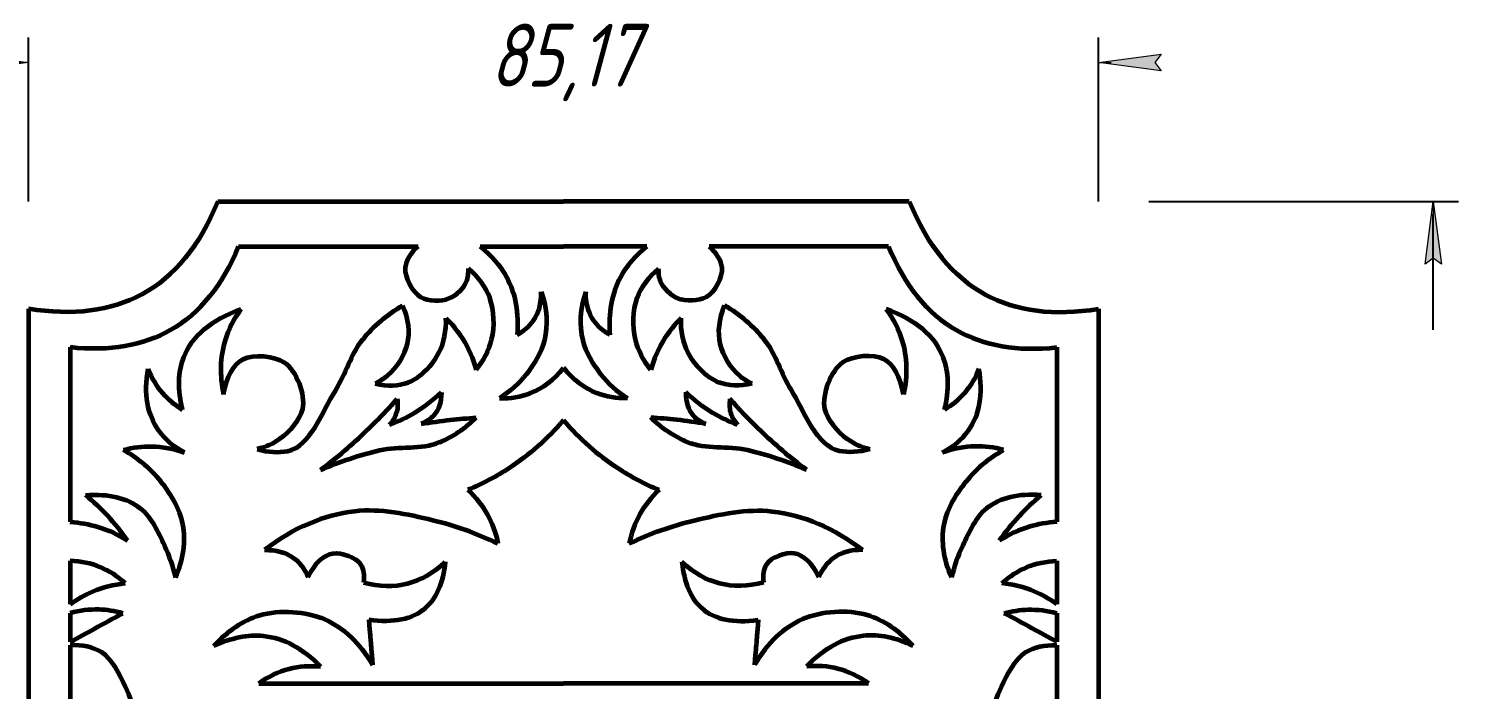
# Model space of a CAD drawing. Header units: millimetres. Extents: x -307 to 244, y -161 to 331.
# Drawn here: x 130.3 to 244.1, y 146.9 to 199.5 of the extents above; entities that cross this region are included whole.
import ezdxf

# ---------------------------------------------------------------- set-up
doc = ezdxf.new("R2010")
doc.units = ezdxf.units.MM
doc.linetypes.add('K5LT32772', pattern=[0])
doc.linetypes.add('K5LT_THIN', pattern=[0])
doc.styles.add('KDIMTEXTSTYLE', font='GOST_AU.SHX', dxfattribs={"width": 0.96, "oblique": 15, "height": 5})
doc.dimstyles.new('KDIMSTYLE (1.00)', dxfattribs={"dimtxt": 5, "dimasz": 1, "dimexe": 2, "dimexo": 0, "dimgap": 1, "dimtad": 1, "dimtxsty": 'KDIMTEXTSTYLE', "dimsah": 1, "dimcen": 0, "dimdle": 1, "dimadec": 0, "dimazin": 0, "dimtfac": 0.667, "dimtmove": 0, "dimatfit": 3, "dimfxl": 1, "dimtvp": 1, "dimtolj": 1, "dimtzin": 0, "dimarcsym": 0})

# ---------------------------------------------------------------- blocks, each defined once
blk = doc.blocks.new('KDIMARROW_01')
blk.add_hatch(color=0).paths.add_polyline_path([(0, 0), (-5, 0.658262491226197), (-4.5, 6e-16), (-5, -0.6582624912261956)])
at = {"color": 0, "linetype": 'K5LT_THIN', "lineweight": 18}
for p, q in [((-4.5, 6e-16), (-5, 0.658262491226197)), ((-5, 0.658262491226197), (0, 0)), ((0, 0), (-5, -0.6582624912261956)), ((-5, -0.6582624912261956), (-4.5, 6e-16)), ((0, 0), (-1, 0))]:
    blk.add_line(p, q, dxfattribs=at)

msp = doc.modelspace()

# ---------------------------------------------------------------- linework, layer by layer
at = {"color": 30, "linetype": 'K5LT32772', "lineweight": 60, "true_color": 0xff8000}
for p, q in [((145.3195852789051, 185.7170742308433), (172.8478310654375, 185.7170742308433)), ((200.3760768519698, 185.7170742308433), (172.8478310654375, 185.7170742308433)), ((146.9783346937519, 182.144383183481), (161.2645748808619, 182.144383183481)), ((166.2103692557327, 182.144383183481), (172.8478310654375, 182.144383183481)), ((179.4852928751423, 182.144383183481), (172.8478310654375, 182.144383183481)), ((198.717327437123, 182.144383183481), (184.4310872500131, 182.144383183481)), ((130.2632444364497, 177.1681349389407), (130.2632444364497, 115.5041597302461)), ((215.4324176944253, 177.1681349389407), (215.4324176944252, 115.5041597302461)), ((133.5807432661432, 174.1058283269158), (133.5807432661432, 160.1998988593909)), ((212.1149188647317, 174.1058283269158), (212.1149188647317, 160.1998988593909)), ((133.5807432661432, 157.0962799955714), (133.5807432661432, 153.6509219527945)), ((212.1149188647317, 157.0962799955713), (212.1149188647317, 153.6509219527945)), ((133.5807432661432, 152.9296603017862), (133.5807432661432, 150.639588059617)), ((212.1149188647317, 152.9296603017862), (212.1149188647317, 150.639588059617)), ((133.5807432661432, 150.3830161085669), (133.5807432661432, 121.3481094246385)), ((212.1149188647317, 150.3830161085669), (212.1149188647317, 121.3481094246385)), ((148.5789093826995, 147.3460921449863), (172.8478310654374, 147.3460921449863)), ((197.1167527481754, 147.3460921449863), (172.8478310654374, 147.3460921449863))]:
    msp.add_line(p, q, dxfattribs=at)
for points, knots in [([(145.3195852789051, 185.7170742308433), (143.8911728164827, 182.1970227456989), (141.8771374355712, 179.7324347145801), (139.2774791361709, 178.3233101374869), (136.8032218470892, 176.9821582034419), (133.7984769471822, 176.5970998039265), (130.2632444364497, 177.1681349389407)], [0, 0, 0, 0, 1, 1, 1, 2, 2, 2, 2]), ([(200.3760768519698, 185.7170742308433), (201.8044893143924, 182.1970227456988), (203.8185246953038, 179.73243471458), (206.418182994704, 178.3233101374869), (208.8924402837857, 176.9821582034419), (211.8971851836928, 176.5970998039265), (215.4324176944253, 177.1681349389407)], [0, 0, 0, 0, 1, 1, 1, 2, 2, 2, 2]), ([(146.9783346937519, 182.144383183481), (145.7009462138822, 179.0358421159868), (143.9019338442355, 176.8169948140337), (141.5812975848115, 175.4878412776215), (139.3826648093617, 174.2285657160623), (136.7158133698057, 173.7678947324937), (133.5807432661432, 174.1058283269158)], [0, 0, 0, 0, 1, 1, 1, 2, 2, 2, 2]), ([(161.2645748808619, 182.144383183481), (160.6530641127749, 181.5910803843952), (160.3151014971587, 181.0298995259254), (160.2506870340133, 180.4608406080715), (160.1636732997386, 179.6921321682748), (160.8209533048029, 178.4938475836783), (161.4871356277311, 178.1115882800079), (162.0585755310662, 177.7836927294652), (163.1218140862358, 177.7382049458555), (163.7622010401716, 178.0126723925105), (164.2982128097279, 178.2424050266045), (164.9033880649453, 178.7843389202885), (165.1222944932611, 179.3480368737256), (165.2427883738698, 179.6583162676357), (165.2922463176185, 180.0045218738767), (165.2706683245072, 180.3866536924484)], [0, 0, 0, 0, 1, 1, 1, 2, 2, 2, 3, 3, 3, 4, 4, 4, 5, 5, 5, 5]), ([(166.2103692557327, 182.144383183481), (167.118161102806, 181.4264362983542), (167.8188153059128, 180.6097227305161), (168.3123318650528, 179.6942424799666), (169.0271477121865, 178.3682488963447), (169.3074093934292, 176.8350526401347), (169.1531169087808, 175.0946537113367)], [0, 0, 0, 0, 1, 1, 1, 2, 2, 2, 2]), ([(179.4852928751423, 182.144383183481), (178.5775010280689, 181.4264362983542), (177.8768468249622, 180.6097227305161), (177.3833302658222, 179.6942424799666), (176.6685144186884, 178.3682488963447), (176.3882527374458, 176.8350526401347), (176.5425452220942, 175.0946537113367)], [0, 0, 0, 0, 1, 1, 1, 2, 2, 2, 2]), ([(184.4310872500131, 182.144383183481), (185.0425980181001, 181.5910803843952), (185.3805606337163, 181.0298995259254), (185.4449750968616, 180.4608406080715), (185.5319888311363, 179.6921321682748), (184.8747088260721, 178.4938475836783), (184.2085265031439, 178.1115882800079), (183.6370865998088, 177.7836927294652), (182.5738480446392, 177.7382049458555), (181.9334610907033, 178.0126723925105), (181.3974493211471, 178.2424050266045), (180.7922740659296, 178.7843389202885), (180.5733676376139, 179.3480368737256), (180.4528737570052, 179.6583162676357), (180.4034158132565, 180.0045218738767), (180.4249938063677, 180.3866536924484)], [0, 0, 0, 0, 1, 1, 1, 2, 2, 2, 3, 3, 3, 4, 4, 4, 5, 5, 5, 5]), ([(198.717327437123, 182.144383183481), (199.9947159169927, 179.0358421159868), (201.7937282866395, 176.8169948140336), (204.1143645460635, 175.4878412776215), (206.3129973215132, 174.2285657160623), (208.9798487610693, 173.7678947324938), (212.1149188647317, 174.1058283269158)], [0, 0, 0, 0, 1, 1, 1, 2, 2, 2, 2]), ([(165.8888926213661, 172.3250088614091), (166.5039844954787, 173.0801342281453), (166.916134026718, 173.8797043187494), (167.1253412150838, 174.7237191332214), (167.3824865657325, 175.7611332255166), (167.3465286738007, 177.0447989528436), (166.9769673838377, 178.0374013643848), (166.6534736369364, 178.9062712433833), (166.0847072838263, 179.6893553527378), (165.2706683245072, 180.3866536924484)], [0, 0, 0, 0, 1, 1, 1, 2, 2, 2, 3, 3, 3, 3]), ([(179.8067695095089, 172.3250088614091), (179.1916776353962, 173.0801342281453), (178.779528104157, 173.8797043187494), (178.5703209157912, 174.7237191332214), (178.3131755651425, 175.7611332255166), (178.3491334570743, 177.0447989528436), (178.7186947470373, 178.0374013643848), (179.0421884939385, 178.9062712433833), (179.6109548470487, 179.6893553527378), (180.4249938063677, 180.3866536924484)], [0, 0, 0, 0, 1, 1, 1, 2, 2, 2, 3, 3, 3, 3]), ([(171.0745002183521, 178.5268763736008), (171.5375089209182, 177.163998352436), (171.6205982730194, 175.8820483485892), (171.3237682746557, 174.6810263620606), (171.0882176978456, 173.7279507859801), (170.5200291794358, 172.7633151775909), (169.8993793814927, 171.9746874650508), (169.3160327396085, 171.2334589504655), (168.6038382930269, 170.5924839485422), (167.7627960417481, 170.0517624592807)], [0, 0, 0, 0, 1, 1, 1, 2, 2, 2, 3, 3, 3, 3]), ([(169.1531169087808, 175.0946537113367), (169.6941312592828, 175.3953127019041), (170.1209340284988, 175.7678429388621), (170.4335252164288, 176.2122444222109), (170.8752690810871, 176.8402583787603), (171.0889274150616, 177.6118023625569), (171.0745002183521, 178.5268763736008)], [0, 0, 0, 0, 1, 1, 1, 2, 2, 2, 2]), ([(174.6211619125228, 178.5268763736008), (174.1581532099567, 177.163998352436), (174.0750638578556, 175.8820483485892), (174.3718938562193, 174.6810263620606), (174.6074444330294, 173.7279507859801), (175.1756329514392, 172.7633151775909), (175.7962827493823, 171.9746874650508), (176.3796293912665, 171.2334589504655), (177.091823837848, 170.5924839485422), (177.9328660891269, 170.0517624592807)], [0, 0, 0, 0, 1, 1, 1, 2, 2, 2, 3, 3, 3, 3]), ([(176.5425452220942, 175.0946537113367), (176.0015308715922, 175.3953127019041), (175.5747281023762, 175.7678429388621), (175.2621369144462, 176.2122444222109), (174.8203930497878, 176.8402583787603), (174.6067347158134, 177.6118023625569), (174.6211619125228, 178.5268763736008)], [0, 0, 0, 0, 1, 1, 1, 2, 2, 2, 2]), ([(142.5200142001017, 169.1349714896174), (142.1267909233289, 170.7324429434486), (142.159762885828, 172.1255083590373), (142.618930087599, 173.3141677363832), (143.2724074604249, 175.0058434573342), (144.7891177353853, 176.2835070041757), (147.1690609124801, 177.1471583769081)], [0, 0, 0, 0, 1, 1, 1, 2, 2, 2, 2]), ([(147.1690609124801, 177.1471583769081), (146.5947513150975, 176.3621754887786), (146.1743587932335, 175.5378764263002), (145.9078833468881, 174.6742611894727), (145.4922887124177, 173.3273683946777), (145.4510737592938, 171.8848450353403), (145.7842384875163, 170.3466911114607)], [0, 0, 0, 0, 1, 1, 1, 2, 2, 2, 2]), ([(148.4549674499465, 165.9943920615744), (149.3490399925127, 165.7519131785749), (150.1568530737416, 165.7024552348261), (150.8784066936332, 165.8460182303283), (152.714797110326, 166.2113933069186), (153.6106785976048, 168.9614188021424), (154.7113973341581, 170.6928967177017), (155.5252775120062, 171.9731652432182), (155.9168006646559, 173.563528526935), (156.8628178872269, 174.7237191332214), (157.7269506960895, 175.7834871200046), (158.7820534960619, 176.6902160887309), (160.0281262871442, 177.4439060394003)], [0, 0, 0, 0, 1, 1, 1, 2, 2, 2, 3, 3, 3, 4, 4, 4, 4]), ([(160.0281262871442, 177.4439060394003), (160.4909233150816, 176.3471953439812), (160.6145681744534, 175.325064506508), (160.3990608652595, 174.3775135269804), (160.1922089727107, 173.4680190224323), (159.5816757880217, 172.4797598904063), (158.8411356371752, 171.8551583957963), (158.5464486041006, 171.6066074413474), (158.2167289791092, 171.3922896851031), (157.851976762201, 171.2122051270631)], [0, 0, 0, 0, 1, 1, 1, 2, 2, 2, 3, 3, 3, 3]), ([(157.851976762201, 171.2122051270631), (158.8321305959338, 170.9962668160523), (159.7058876021609, 171.0292387785514), (160.4732477808825, 171.3111210145605), (161.4810747517377, 171.6813363683573), (162.4537096061097, 172.729389388394), (162.946144968318, 173.7098312863729), (163.3426575817964, 174.4992903893666), (163.5240033755416, 175.4060193580929), (163.4901823495537, 176.4300181925518)], [0, 0, 0, 0, 1, 1, 1, 2, 2, 2, 3, 3, 3, 3]), ([(163.4901823495537, 176.4300181925518), (164.165536914057, 175.7566605540786), (164.7178172859176, 175.014791397848), (165.1470234651354, 174.20441072386), (165.4595799493157, 173.6142753843109), (165.7068696680592, 172.9878080968273), (165.8888926213661, 172.3250088614091)], [0, 0, 0, 0, 1, 1, 1, 2, 2, 2, 2]), ([(182.2054797813212, 176.4300181925518), (181.5301252168179, 175.7566605540786), (180.9778448449574, 175.014791397848), (180.5486386657395, 174.20441072386), (180.2360821815593, 173.6142753843109), (179.9887924628157, 172.9878080968273), (179.8067695095089, 172.3250088614091)], [0, 0, 0, 0, 1, 1, 1, 2, 2, 2, 2]), ([(187.8436853686739, 171.2122051270631), (186.8635315349412, 170.9962668160523), (185.989774528714, 171.0292387785514), (185.2224143499924, 171.3111210145605), (184.2145873791372, 171.6813363683573), (183.2419525247653, 172.729389388394), (182.749517162557, 173.7098312863729), (182.3530045490786, 174.4992903893666), (182.1716587553333, 175.4060193580929), (182.2054797813212, 176.4300181925518)], [0, 0, 0, 0, 1, 1, 1, 2, 2, 2, 3, 3, 3, 3]), ([(185.6675358437307, 177.4439060394003), (185.2047388157934, 176.3471953439812), (185.0810939564216, 175.325064506508), (185.2966012656155, 174.3775135269804), (185.5034531581643, 173.4680190224323), (186.1139863428533, 172.4797598904063), (186.8545264936998, 171.8551583957963), (187.1492135267743, 171.6066074413474), (187.4789331517657, 171.3922896851031), (187.8436853686739, 171.2122051270631)], [0, 0, 0, 0, 1, 1, 1, 2, 2, 2, 3, 3, 3, 3]), ([(197.2406946809284, 165.9943920615744), (196.3466221383622, 165.7519131785749), (195.5388090571333, 165.7024552348261), (194.8172554372418, 165.8460182303283), (192.9808650205489, 166.2113933069186), (192.0849835332702, 168.9614188021424), (190.9842647967169, 170.6928967177017), (190.1703846188688, 171.9731652432182), (189.7788614662191, 173.563528526935), (188.8328442436481, 174.7237191332214), (187.9687114347855, 175.7834871200046), (186.9136086348131, 176.6902160887309), (185.6675358437307, 177.4439060394003)], [0, 0, 0, 0, 1, 1, 1, 2, 2, 2, 3, 3, 3, 4, 4, 4, 4]), ([(203.1756479307733, 169.1349714896174), (203.568871207546, 170.7324429434486), (203.5358992450469, 172.1255083590372), (203.0767320432759, 173.3141677363832), (202.42325467045, 175.0058434573341), (200.9065443954897, 176.2835070041757), (198.5266012183948, 177.1471583769081)], [0, 0, 0, 0, 1, 1, 1, 2, 2, 2, 2]), ([(198.5266012183948, 177.1471583769081), (199.1009108157775, 176.3621754887786), (199.5213033376415, 175.5378764263002), (199.7877787839869, 174.6742611894727), (200.2033734184572, 173.3273683946777), (200.2445883715812, 171.8848450353403), (199.9114236433586, 170.3466911114607)], [0, 0, 0, 0, 1, 1, 1, 2, 2, 2, 2]), ([(145.7842384875163, 170.3466911114607), (146.0315497884182, 171.7942434113721), (146.5508581977796, 172.7339443425975), (147.3421637156005, 173.1657939051371), (148.1529366115402, 173.6082676558505), (149.8520161947863, 173.4095709060526), (150.6311169748896, 172.8937752145192), (151.5645530428378, 172.2758034264461), (152.3095439148487, 170.3378178930381), (152.0653973436022, 169.2091584052404), (151.880024117962, 168.3522008455488), (151.0487504743228, 167.3766550329854), (150.2601823967744, 166.8104481334281), (149.7398033844712, 166.4368060909213), (149.1380650688619, 166.1647874003034), (148.4549674499465, 165.9943920615744)], [0, 0, 0, 0, 1, 1, 1, 2, 2, 2, 3, 3, 3, 4, 4, 4, 5, 5, 5, 5]), ([(199.9114236433586, 170.3466911114607), (199.6641123424568, 171.7942434113721), (199.1448039330953, 172.7339443425975), (198.3534984152744, 173.1657939051371), (197.5427255193348, 173.6082676558505), (195.8436459360886, 173.4095709060526), (195.0645451559853, 172.8937752145192), (194.1311090880371, 172.2758034264461), (193.3861182160262, 170.3378178930381), (193.6302647872728, 169.2091584052404), (193.815638012913, 168.3522008455488), (194.6469116565521, 167.3766550329854), (195.4354797341006, 166.8104481334281), (195.9558587464037, 166.4368060909213), (196.557597062013, 166.1647874003034), (197.2406946809284, 165.9943920615744)], [0, 0, 0, 0, 1, 1, 1, 2, 2, 2, 3, 3, 3, 4, 4, 4, 5, 5, 5, 5]), ([(142.6683880313477, 165.7223733709565), (141.8111630546302, 166.1958867829499), (141.1352378233979, 166.7728961266848), (140.6406123376508, 167.4534014021613), (139.7091205694629, 168.734946895834), (139.4206158975954, 170.3835450207909), (139.7750983220484, 172.3991957770321)], [0, 0, 0, 0, 1, 1, 1, 2, 2, 2, 2]), ([(139.7750983220484, 172.3991957770321), (140.0594845939242, 171.6598116537331), (140.4469051532891, 171.0086153943751), (140.937360000143, 170.4456069989582), (141.3807159261515, 169.9366649218194), (141.9082673261377, 169.4997864187058), (142.5200142001017, 169.1349714896174)], [0, 0, 0, 0, 1, 1, 1, 2, 2, 2, 2]), ([(167.7627960417481, 170.0517624592807), (168.6362499744073, 170.0280051123554), (169.4434036805331, 170.1585740942287), (170.1842571601252, 170.4434694049005), (171.1956878521487, 170.832415220996), (172.0835458205862, 171.5089999452485), (172.8478310654375, 172.4732235776579)], [0, 0, 0, 0, 1, 1, 1, 2, 2, 2, 2]), ([(177.9328660891269, 170.0517624592807), (177.0594121564675, 170.0280051123554), (176.2522584503419, 170.1585740942287), (175.5114049707498, 170.4434694049005), (174.4999742787262, 170.832415220996), (173.6121163102888, 171.5089999452485), (172.8478310654375, 172.4732235776579)], [0, 0, 0, 0, 1, 1, 1, 2, 2, 2, 2]), ([(203.0272740995272, 165.7223733709565), (203.8844990762447, 166.1958867829498), (204.5604243074771, 166.7728961266847), (205.0550497932242, 167.4534014021613), (205.9865415614121, 168.7349468958339), (206.2750462332795, 170.3835450207909), (205.9205638088266, 172.3991957770321)], [0, 0, 0, 0, 1, 1, 1, 2, 2, 2, 2]), ([(205.9205638088266, 172.3991957770321), (205.6361775369508, 171.6598116537331), (205.2487569775859, 171.0086153943751), (204.7583021307319, 170.4456069989581), (204.3149462047235, 169.9366649218194), (203.7873948047373, 169.4997864187058), (203.1756479307733, 169.1349714896174)], [0, 0, 0, 0, 1, 1, 1, 2, 2, 2, 2]), ([(153.5083663693894, 164.3385397783888), (154.7949032259134, 165.3154168912573), (156.017503692545, 166.3599687462435), (157.1761677692842, 167.4721953433476), (158.0169914589718, 168.2793201087735), (158.8241451650975, 169.1220835372283), (159.5976288876614, 170.0004856287119)], [0, 0, 0, 0, 1, 1, 1, 2, 2, 2, 2]), ([(158.9922636080671, 167.9351217336256), (159.6926624386379, 168.1976248474013), (160.3573772554473, 168.518112348363), (160.9864080584954, 168.8965842365106), (161.7513760685078, 169.3568460960555), (162.4635705150893, 169.9028618384346), (163.1229913982399, 170.5346314636481)], [0, 0, 0, 0, 1, 1, 1, 2, 2, 2, 2]), ([(159.5976288876614, 170.0004856287119), (159.6685622043542, 169.5794434926806), (159.6448223894682, 169.1877365470608), (159.5264094430032, 168.8253647918524), (159.4219858650651, 168.5058038286956), (159.2439372534197, 168.20905614262), (158.9922636080671, 167.9351217336256)], [0, 0, 0, 0, 1, 1, 1, 2, 2, 2, 2]), ([(163.1229913982399, 170.5346314636481), (163.1285289762491, 169.7613235253268), (162.9267405497177, 169.1440883382894), (162.5176261186456, 168.6829259025361), (162.2645832024557, 168.397690577851), (161.932225794051, 168.1721623364335), (161.5205538934315, 168.0063411782837)], [0, 0, 0, 0, 1, 1, 1, 2, 2, 2, 2]), ([(182.572670732635, 170.5346314636481), (182.5671331546259, 169.7613235253268), (182.7689215811573, 169.1440883382894), (183.1780360122293, 168.6829259025361), (183.4310789284192, 168.397690577851), (183.763436336824, 168.1721623364335), (184.1751082374435, 168.0063411782837)], [0, 0, 0, 0, 1, 1, 1, 2, 2, 2, 2]), ([(186.7033985228079, 167.9351217336256), (186.002999692237, 168.1976248474013), (185.3382848754276, 168.518112348363), (184.7092540723796, 168.8965842365106), (183.9442860623672, 169.3568460960555), (183.2320916157857, 169.9028618384346), (182.572670732635, 170.5346314636481)], [0, 0, 0, 0, 1, 1, 1, 2, 2, 2, 2]), ([(186.0980332432136, 170.0004856287119), (186.0270999265207, 169.5794434926806), (186.0508397414067, 169.1877365470608), (186.1692526878717, 168.8253647918524), (186.2736762658098, 168.5058038286956), (186.4517248774552, 168.20905614262), (186.7033985228079, 167.9351217336256)], [0, 0, 0, 0, 1, 1, 1, 2, 2, 2, 2]), ([(192.1872957614856, 164.3385397783888), (190.9007589049616, 165.3154168912573), (189.67815843833, 166.3599687462435), (188.5194943615907, 167.4721953433476), (187.6786706719032, 168.2793201087735), (186.8715169657774, 169.1220835372283), (186.0980332432136, 170.0004856287119)], [0, 0, 0, 0, 1, 1, 1, 2, 2, 2, 2]), ([(153.5083663693894, 164.3385397783888), (155.0396656895268, 165.0141836051298), (156.6064934720061, 165.5364595326229), (158.2088497168274, 165.9053675608682), (159.7658708115269, 166.2638381468184), (161.5389514865426, 165.9395108795892), (162.9805525089236, 166.5463425627916), (164.033331042858, 166.9895021886994), (165.0066634531861, 167.6423470980658), (165.9005497399079, 168.5048772908907)], [0, 0, 0, 0, 1, 1, 1, 2, 2, 2, 3, 3, 3, 3]), ([(161.5205538934315, 168.0063411782837), (162.2897225958394, 168.1343293714662), (163.061266579636, 168.2411585384534), (163.8351858448214, 168.3268286792454), (164.5217710318753, 168.402831244741), (165.2102256635708, 168.4621807819561), (165.9005497399079, 168.5048772908907)], [0, 0, 0, 0, 1, 1, 1, 2, 2, 2, 2]), ([(192.1872957614856, 164.3385397783888), (190.6559964413481, 165.0141836051298), (189.0891686588688, 165.5364595326229), (187.4868124140475, 165.9053675608682), (185.929791319348, 166.2638381468184), (184.1567106443323, 165.9395108795892), (182.7151096219514, 166.5463425627916), (181.662331088017, 166.9895021886994), (180.6889986776889, 167.6423470980658), (179.7951123909671, 168.5048772908907)], [0, 0, 0, 0, 1, 1, 1, 2, 2, 2, 3, 3, 3, 3]), ([(184.1751082374435, 168.0063411782837), (183.4059395350357, 168.1343293714662), (182.634395551239, 168.2411585384534), (181.8604762860535, 168.3268286792454), (181.1738910989996, 168.402831244741), (180.4854364673042, 168.4621807819561), (179.7951123909671, 168.5048772908907)], [0, 0, 0, 0, 1, 1, 1, 2, 2, 2, 2]), ([(172.8478310654375, 168.306886065156), (171.5718727687011, 166.8083956991071), (170.1379990578846, 165.5383156027034), (168.5462099329878, 164.4966457759448), (167.5093158596713, 163.8181003249018), (166.4054144674699, 163.2364748601936), (165.2345057563837, 162.7517693818201)], [0, 0, 0, 0, 1, 1, 1, 2, 2, 2, 2]), ([(172.8478310654375, 168.306886065156), (174.1237893621738, 166.8083956991071), (175.5576630729904, 165.5383156027034), (177.1494521978872, 164.4966457759448), (178.1863462712036, 163.8181003249018), (179.290247663405, 163.2364748601936), (180.4611563744913, 162.7517693818201)], [0, 0, 0, 0, 1, 1, 1, 2, 2, 2, 2]), ([(137.815575099654, 165.932073894271), (138.5710957222746, 166.1365488467405), (139.3231860172368, 166.2315084847981), (140.0718459845406, 166.2169528084436), (140.9419939637098, 166.2000351249579), (141.8075079793122, 166.0351753124622), (142.6683880313477, 165.7223733709565)], [0, 0, 0, 0, 1, 1, 1, 2, 2, 2, 2]), ([(207.880087031221, 165.932073894271), (207.1245664086003, 166.1365488467405), (206.3724761136381, 166.2315084847981), (205.6238161463343, 166.2169528084436), (204.7536681671651, 166.2000351249579), (203.8881541515627, 166.0351753124622), (203.0272740995272, 165.7223733709565)], [0, 0, 0, 0, 1, 1, 1, 2, 2, 2, 2]), ([(141.9580063902757, 155.7692915746257), (142.5944563849778, 157.2514759376327), (142.7923436446929, 158.6567955011959), (142.5516681694211, 159.9852502653153), (142.3193449265381, 161.2676032698125), (141.4907214457717, 162.5871186697854), (140.628743163651, 163.617441942881), (139.8646706506179, 164.530738378348), (138.9269479626189, 165.3022823621446), (137.815575099654, 165.932073894271)], [0, 0, 0, 0, 1, 1, 1, 2, 2, 2, 3, 3, 3, 3]), ([(203.7376557405993, 155.7692915746257), (203.1012057458972, 157.2514759376326), (202.903318486182, 158.6567955011959), (203.1439939614538, 159.9852502653153), (203.3763172043369, 161.2676032698125), (204.2049406851033, 162.5871186697853), (205.066918967224, 163.617441942881), (205.8309914802571, 164.5307383783479), (206.7687141682561, 165.3022823621446), (207.880087031221, 165.932073894271)], [0, 0, 0, 0, 1, 1, 1, 2, 2, 2, 3, 3, 3, 3]), ([(134.8278197831651, 162.3224688609296), (136.6375584224993, 162.4788921967463), (138.0869508830969, 162.1285651091137), (139.175997164958, 161.2714875980318), (140.0290600698878, 160.6001285901262), (140.580611308153, 159.3753456133493), (141.0718849333227, 158.3246185667693), (141.4510745932717, 157.5136146555492), (141.7464484122561, 156.6618389915013), (141.9580063902757, 155.7692915746257)], [0, 0, 0, 0, 1, 1, 1, 2, 2, 2, 3, 3, 3, 3]), ([(138.1456233778033, 158.7161606058881), (137.6574223359102, 159.4063248956691), (137.1284971251708, 160.058894960867), (136.558847745585, 160.6738708014821), (136.0184830961704, 161.2572317537121), (135.4414737753638, 161.8067644401946), (134.8278197831651, 162.3224688609296)], [0, 0, 0, 0, 1, 1, 1, 2, 2, 2, 2]), ([(165.2345057563837, 162.7517693818201), (165.859116170745, 162.1747693095322), (166.3695221907952, 161.5337943076088), (166.7657238165339, 160.82884437605), (167.1688085359311, 160.1116475578349), (167.4536863145638, 159.3282336665952), (167.6203571524318, 158.478602702331)], [0, 0, 0, 0, 1, 1, 1, 2, 2, 2, 2]), ([(180.4611563744913, 162.7517693818201), (179.8365459601299, 162.1747693095322), (179.3261399400798, 161.5337943076088), (178.9299383143411, 160.82884437605), (178.5268535949438, 160.1116475578349), (178.2419758163113, 159.3282336665952), (178.0753049784432, 158.478602702331)], [0, 0, 0, 0, 1, 1, 1, 2, 2, 2, 2]), ([(210.8678423477099, 162.3224688609296), (209.0581037083756, 162.4788921967462), (207.608711247778, 162.1285651091137), (206.519664965917, 161.2714875980318), (205.6666020609871, 160.6001285901262), (205.1150508227219, 159.3753456133493), (204.6237771975523, 158.3246185667693), (204.2445875376032, 157.5136146555491), (203.9492137186189, 156.6618389915012), (203.7376557405993, 155.7692915746257)], [0, 0, 0, 0, 1, 1, 1, 2, 2, 2, 3, 3, 3, 3]), ([(207.5500387530717, 158.7161606058881), (208.0382397949647, 159.406324895669), (208.5671650057041, 160.058894960867), (209.13681438529, 160.6738708014821), (209.6771790347046, 161.257231753712), (210.2541883555112, 161.8067644401945), (210.8678423477099, 162.3224688609296)], [0, 0, 0, 0, 1, 1, 1, 2, 2, 2, 2]), ([(167.6203571524318, 158.478602702331), (165.9372272907339, 159.284096579677), (164.2099186543984, 159.8999069498109), (162.438431243425, 160.3260338127329), (160.4271661047069, 160.8098386079334), (158.2333338114654, 161.2753944549162), (156.2337927317065, 161.04392587194), (153.7334400291114, 160.7544829078173), (151.340466498421, 159.7289228232358), (149.0548721396354, 157.9672456181952)], [0, 0, 0, 0, 1, 1, 1, 2, 2, 2, 3, 3, 3, 3]), ([(178.0753049784432, 158.478602702331), (179.758434840141, 159.284096579677), (181.4857434764766, 159.8999069498109), (183.2572308874499, 160.3260338127329), (185.2684960261681, 160.8098386079334), (187.4623283194096, 161.2753944549162), (189.4618693991685, 161.04392587194), (191.9622221017636, 160.7544829078173), (194.3551956324539, 159.7289228232358), (196.6407899912395, 157.9672456181952)], [0, 0, 0, 0, 1, 1, 1, 2, 2, 2, 3, 3, 3, 3]), ([(133.5807432661432, 160.1998988593909), (134.3385353238861, 160.1525832117209), (135.0702087909542, 160.0220691986813), (135.7757636673475, 159.8083568202721), (136.6014903505378, 159.5582444345671), (137.3914435873564, 159.1941790297725), (138.1456233778033, 158.7161606058881)], [0, 0, 0, 0, 1, 1, 1, 2, 2, 2, 2]), ([(212.1149188647317, 160.1998988593909), (211.3571268069888, 160.1525832117209), (210.6254533399207, 160.0220691986813), (209.9198984635275, 159.8083568202721), (209.0941717803371, 159.5582444345671), (208.3042185435185, 159.1941790297724), (207.5500387530717, 158.7161606058881)], [0, 0, 0, 0, 1, 1, 1, 2, 2, 2, 2]), ([(137.9479675123792, 155.3201274879851), (137.3408584276188, 155.8748405559905), (136.680552612929, 156.2999326962444), (135.9670500683097, 156.5954039087469), (135.2285967654348, 156.90120757325), (134.4331611647127, 157.0681662688582), (133.5807432661432, 157.0962799955714)], [0, 0, 0, 0, 1, 1, 1, 2, 2, 2, 2]), ([(149.0548721396354, 157.9672456181952), (149.96356626855, 157.9889819553796), (150.7213410648509, 157.783870227124), (151.3281965285382, 157.3519104334283), (151.8303676674592, 156.9944649549775), (152.2291965733928, 156.4816849330627), (152.5246832463393, 155.8135703676841)], [0, 0, 0, 0, 1, 1, 1, 2, 2, 2, 2]), ([(152.5246832463393, 155.8135703676841), (153.0812787004957, 156.9539946814258), (153.7364976173867, 157.5807258193217), (154.4903399970125, 157.6937637813715), (155.1544746718418, 157.7933501567177), (156.3610185923568, 157.4031174377122), (156.712386758643, 156.7963987430207), (156.9215063312746, 156.435305262406), (156.9927257787627, 155.9652569089842), (156.9260451011075, 155.3862536827551)], [0, 0, 0, 0, 1, 1, 1, 2, 2, 2, 3, 3, 3, 3]), ([(193.1709788845357, 155.8135703676841), (192.6143834303793, 156.9539946814258), (191.9591645134882, 157.5807258193217), (191.2053221338625, 157.6937637813715), (190.5411874590332, 157.7933501567177), (189.3346435385181, 157.4031174377122), (188.9832753722319, 156.7963987430207), (188.7741557996004, 156.435305262406), (188.7029363521122, 155.9652569089842), (188.7696170297675, 155.3862536827551)], [0, 0, 0, 0, 1, 1, 1, 2, 2, 2, 3, 3, 3, 3]), ([(196.6407899912395, 157.9672456181952), (195.732095862325, 157.9889819553796), (194.9743210660241, 157.783870227124), (194.3674656023368, 157.3519104334283), (193.8652944634158, 156.9944649549775), (193.4664655574821, 156.4816849330627), (193.1709788845357, 155.8135703676841)], [0, 0, 0, 0, 1, 1, 1, 2, 2, 2, 2]), ([(207.7476946184958, 155.3201274879851), (208.3548037032561, 155.8748405559905), (209.0151095179459, 156.2999326962444), (209.7286120625652, 156.5954039087469), (210.4670653654401, 156.90120757325), (211.2625009661623, 157.0681662688582), (212.1149188647317, 157.0962799955713)], [0, 0, 0, 0, 1, 1, 1, 2, 2, 2, 2]), ([(156.9260451011075, 155.3862536827551), (158.1715010544378, 155.0510702303795), (159.3394999932435, 155.0225824513842), (160.4300419175248, 155.3007903457693), (161.501946315892, 155.5742436252922), (162.4990185807262, 156.1439992051975), (163.4212587120275, 157.0100570854852)], [0, 0, 0, 0, 1, 1, 1, 2, 2, 2, 2]), ([(163.4212587120275, 157.0100570854852), (163.2568676258174, 155.3416743087462), (162.7298437144051, 154.1166998119499), (161.8401869777904, 153.3351335950962), (160.8207384419484, 152.4395448779613), (159.3251300446971, 152.1261793090133), (157.3533617860364, 152.3950368882525)], [0, 0, 0, 0, 1, 1, 1, 2, 2, 2, 2]), ([(188.7696170297675, 155.3862536827551), (187.5241610764372, 155.0510702303795), (186.3561621376314, 155.0225824513842), (185.2656202133501, 155.3007903457693), (184.193715814983, 155.5742436252922), (183.1966435501488, 156.1439992051975), (182.2744034188474, 157.0100570854852)], [0, 0, 0, 0, 1, 1, 1, 2, 2, 2, 2]), ([(182.2744034188474, 157.0100570854852), (182.4387945050575, 155.3416743087462), (182.9658184164699, 154.1166998119499), (183.8554751530845, 153.3351335950962), (184.8749236889265, 152.4395448779613), (186.3705320861779, 152.1261793090133), (188.3423003448385, 152.3950368882525)], [0, 0, 0, 0, 1, 1, 1, 2, 2, 2, 2]), ([(133.5807432661432, 153.6509219527945), (134.1486560027091, 154.0601633738469), (134.7457525954921, 154.3967521443174), (135.3720330444924, 154.6606882642061), (136.1818789936029, 155.0019851989213), (137.0405238162318, 155.2217982735143), (137.9479675123792, 155.3201274879851)], [0, 0, 0, 0, 1, 1, 1, 2, 2, 2, 2]), ([(212.1149188647317, 153.6509219527945), (211.5470061281659, 154.0601633738468), (210.9499095353829, 154.3967521443174), (210.3236290863826, 154.6606882642061), (209.5137831372721, 155.0019851989212), (208.6551383146431, 155.2217982735143), (207.7476946184958, 155.3201274879851)], [0, 0, 0, 0, 1, 1, 1, 2, 2, 2, 2]), ([(137.7625002306913, 152.9090528260431), (137.1320402732472, 153.0953918976428), (136.5000776837923, 153.1984292763583), (135.8666124623266, 153.2181649621895), (135.106817784285, 153.2418364575676), (134.3448613855572, 153.1456682374331), (133.5807432661432, 152.9296603017862)], [0, 0, 0, 0, 1, 1, 1, 2, 2, 2, 2]), ([(133.5807432658736, 150.6395880594676), (134.2321642959165, 151.0007140505041), (134.8828126087612, 151.3584340882063), (135.5368928504372, 151.7138192329436), (136.2768000303016, 152.1158372170592), (136.9948944891596, 152.5526486965159), (137.7625002306913, 152.9090528260431)], [0, 0, 0, 0, 1, 1, 1, 2, 2, 2, 2]), ([(145.0179372912921, 150.3227418210888), (146.1211780959818, 151.5522752860069), (147.3367286014178, 152.3664876101248), (148.6645888076002, 152.7653787934427), (150.2296976982059, 153.2355398348597), (152.341282191278, 153.0885261444787), (153.8279985453161, 152.444891292481), (155.3407956502154, 151.7899654634419), (156.6108757466191, 150.5792349042533), (157.6382388345273, 148.8126996149152)], [0, 0, 0, 0, 1, 1, 1, 2, 2, 2, 3, 3, 3, 3]), ([(200.6777248395828, 150.3227418210888), (199.5744840348931, 151.5522752860069), (198.3589335294571, 152.3664876101248), (197.0310733232748, 152.7653787934427), (195.4659644326691, 153.2355398348597), (193.354379939597, 153.0885261444787), (191.8676635855588, 152.444891292481), (190.3548664806595, 151.7899654634419), (189.0847863842558, 150.5792349042533), (188.0574232963476, 148.8126996149152)], [0, 0, 0, 0, 1, 1, 1, 2, 2, 2, 3, 3, 3, 3]), ([(207.9331619001836, 152.9090528260431), (208.5636218576278, 153.0953918976427), (209.1955844470826, 153.1984292763583), (209.8290496685483, 153.2181649621895), (210.58884434659, 153.2418364575676), (211.3508007453178, 153.1456682374331), (212.1149188647317, 152.9296603017862)], [0, 0, 0, 0, 1, 1, 1, 2, 2, 2, 2]), ([(212.1149188650013, 150.6395880594675), (211.4634978349584, 151.0007140505041), (210.8128495221137, 151.3584340882063), (210.1587692804378, 151.7138192329436), (209.4188621005733, 152.1158372170592), (208.7007676417154, 152.5526486965159), (207.9331619001836, 152.9090528260431)], [0, 0, 0, 0, 1, 1, 1, 2, 2, 2, 2]), ([(139.4842315163805, 127.9937393008743), (138.762259645825, 130.2641839796457), (138.368101751058, 132.5432217821311), (138.3017578320794, 134.8308527083308), (138.2328343733425, 137.2074297657982), (139.3498752741503, 139.6284022256237), (139.1563911679772, 141.9884068964751), (139.0161169352193, 143.6993890079074), (138.7438320528412, 145.5484573503459), (137.9812703311177, 147.0805971895329), (137.49259407999, 148.0624460438461), (136.9444200507504, 149.2877732326936), (136.0583453253475, 149.8225458088718), (135.37711733047, 150.2336872615521), (134.5532434014695, 150.4190132264996), (133.5807432661433, 150.3830161085669)], [0, 0, 0, 0, 1, 1, 1, 2, 2, 2, 3, 3, 3, 4, 4, 4, 5, 5, 5, 5]), ([(145.0179372912921, 150.3227418210888), (146.3916046472459, 150.9852386417477), (147.707186003238, 151.2523115486032), (148.9646813592686, 151.1239605416555), (150.5731268271884, 150.9597884877086), (152.0865399660365, 150.1486781779992), (153.5049207758129, 148.6906296125271)], [0, 0, 0, 0, 1, 1, 1, 2, 2, 2, 2]), ([(200.6777248395828, 150.3227418210888), (199.304057483629, 150.9852386417477), (197.9884761276369, 151.2523115486032), (196.7309807716063, 151.1239605416555), (195.1225353036865, 150.9597884877086), (193.6091221648384, 150.1486781779992), (192.190741355062, 148.6906296125271)], [0, 0, 0, 0, 1, 1, 1, 2, 2, 2, 2]), ([(206.2114306144944, 127.9937393008743), (206.9334024850499, 130.2641839796456), (207.3275603798169, 132.5432217821311), (207.3939042987955, 134.8308527083307), (207.4628277575324, 137.2074297657982), (206.3457868567246, 139.6284022256236), (206.5392709628977, 141.988406896475), (206.6795451956556, 143.6993890079074), (206.9518300780337, 145.5484573503459), (207.7143917997572, 147.0805971895329), (208.2030680508849, 148.0624460438461), (208.7512420801245, 149.2877732326936), (209.6373168055273, 149.8225458088718), (210.3185448004049, 150.233687261552), (211.1424187294054, 150.4190132264995), (212.1149188647316, 150.3830161085669)], [0, 0, 0, 0, 1, 1, 1, 2, 2, 2, 3, 3, 3, 4, 4, 4, 5, 5, 5, 5]), ([(148.5789093826995, 147.3460921449863), (149.3453191348174, 147.9035242916833), (150.1564294445268, 148.2923539126734), (151.0122403118278, 148.5125810079568), (151.8047968261588, 148.7165307656287), (152.6356903141539, 148.7758803004854), (153.5049207758129, 148.6906296125271)], [0, 0, 0, 0, 1, 1, 1, 2, 2, 2, 2]), ([(197.1167527481754, 147.3460921449863), (196.3503429960575, 147.9035242916833), (195.5392326863481, 148.2923539126734), (194.6834218190471, 148.5125810079568), (193.890865304716, 148.7165307656287), (193.0599718167211, 148.7758803004854), (192.190741355062, 148.6906296125271)], [0, 0, 0, 0, 1, 1, 1, 2, 2, 2, 2])]:
    msp.add_open_spline(points, degree=3, knots=knots, dxfattribs=at)
for points in [[(157.3533617860364, 152.3950368882525), (157.5432798183637, 150.006812039361), (157.4483208022, 151.2009244638067), (157.6382388345273, 148.8126996149152)], [(188.3423003448385, 152.3950368882525), (188.1523823125112, 150.006812039361), (188.2473413286749, 151.2009244638067), (188.0574232963476, 148.8126996149152)]]:
    msp.add_open_spline(points, degree=3, dxfattribs=at)

# ---------------------------------------------------------------- dimensions: what is measured, and where the dimension line sits
at = {"color": 7}
msp.add_linear_dim(base=(130.2632444364497, 196.786727698852), p1=(215.4324176944252, 185.7170742308433), p2=(130.2632444364497, 185.7170742308433), location=(172.8478310654374, 196.786727698852), dimstyle='KDIMSTYLE (1.00)', override={"dimexo": 0, "dimpost": '\\H5.0;\\W0.965;\\Q15;<>', "dimblk1": 'KDIMARROW_01', "dimblk2": 'KDIMARROW_01', "dimse1": 0, "dimse2": 0, "dimclrt": 7, "dimtolj": 1}, dxfattribs=at).render()
msp.add_linear_dim(base=(242.0873779483062, 185.7170742308433), p1=(219.4324176944252, 45.29124522964899), p2=(219.4324176944252, 185.7170742308433), angle=90, location=(242.0873779483062, 115.5041597302461), dimstyle='KDIMSTYLE (1.00)', override={"dimexo": 0, "dimpost": '\\H5.0;\\W0.965;\\Q15;<>', "dimblk1": 'KDIMARROW_01', "dimblk2": 'KDIMARROW_01', "dimse1": 0, "dimse2": 0, "dimclrt": 7, "dimtolj": 1}, dxfattribs=at).render()

doc.saveas('drawing.dxf')
